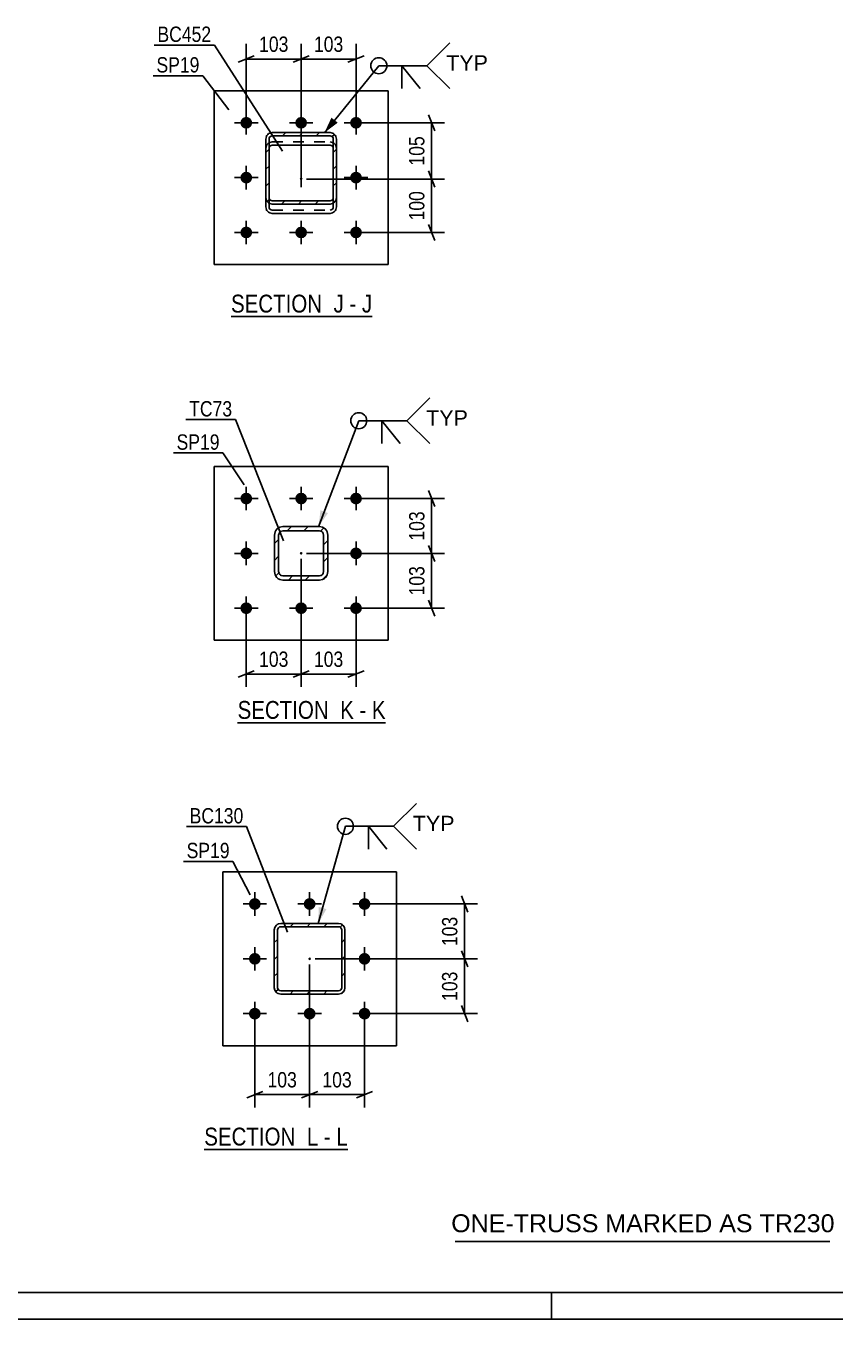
# Model space of a CAD drawing. Header units: millimetres. Extents: x -178 to 1011, y -683 to 158.
# Drawn here: x 492.8 to 644, y -683.1 to -441.3 of the extents above; entities that cross this region are included whole.
import ezdxf

# ---------------------------------------------------------------- set-up
doc = ezdxf.new("R2010")
doc.units = ezdxf.units.MM
doc.linetypes.add('DXK_LINE_DOT2', pattern=[3.9198, 1.9599, -1.9599])
doc.linetypes.add('DXK_LINE_DOT3', pattern=[5.9187, 2.979, -0.9799, 0.9799, -0.9799])
doc.styles.add('Arial', font='ARIAL.TTF', dxfattribs={"height": 0.2})
doc.styles.add('Arial Narrow', font='ARIALN.TTF', dxfattribs={"height": 0.2})

# ---------------------------------------------------------------- blocks, each defined once
blk = doc.blocks.new('Unknown-570387747-1163')
at = {"color": 5, "linetype": 'Continuous'}
for p, q in [((-172.96, -678.07), (1006.04, -678.07)), ((591.04, -683.07), (591.04, -678.07)), ((-177.96, -683.07), (1011.04, -683.07))]:
    blk.add_line(p, q, dxfattribs=at)
blk = doc.blocks.new('Unknown-570387747-20 - 1971')
at = {"color": 6, "linetype": 'Continuous'}
blk.add_line((531.15, -495.66), (557.52, -495.66), dxfattribs=at)
at = {"color": 0, "linetype": 'Continuous'}
blk.add_wipeout([(549.26, -494.91), (549.26, -491.41), (531.15, -491.41), (531.15, -494.91)], dxfattribs=at)
at = {"color": 7, "linetype": 'Continuous', "style": 'Arial Narrow'}
blk.add_text('SECTION ', height=3.34, dxfattribs=at).set_placement((531.15, -494.91))
at = {"color": 0, "linetype": 'Continuous'}
blk.add_wipeout([(552.22, -494.91), (552.22, -491.41), (550.31, -491.41), (550.31, -494.91)], dxfattribs=at)
at = {"color": 7, "linetype": 'Continuous', "style": 'Arial Narrow'}
blk.add_text('J', height=3.34, dxfattribs=at).set_placement((550.31, -494.91))
at = {"color": 0, "linetype": 'Continuous'}
blk.add_wipeout([(554.55, -494.91), (554.55, -491.41), (553.27, -491.41), (553.27, -494.91)], dxfattribs=at)
at = {"color": 7, "linetype": 'Continuous', "style": 'Arial Narrow'}
blk.add_text('-', height=3.34, dxfattribs=at).set_placement((553.27, -494.91))
at = {"color": 0, "linetype": 'Continuous'}
blk.add_wipeout([(557.52, -494.91), (557.52, -491.41), (555.6, -491.41), (555.6, -494.91)], dxfattribs=at)
at = {"color": 7, "linetype": 'Continuous', "style": 'Arial Narrow'}
blk.add_text('J', height=3.34, dxfattribs=at).set_placement((555.6, -494.91))
blk = doc.blocks.new('Unknown-570387747-21 - 1755')
at = {"color": 6, "linetype": 'Continuous'}
blk.add_line((532.38, -571.61), (560.03, -571.61), dxfattribs=at)
at = {"color": 0, "linetype": 'Continuous'}
blk.add_wipeout([(550.49, -570.86), (550.49, -567.36), (532.38, -567.36), (532.38, -570.86)], dxfattribs=at)
at = {"color": 7, "linetype": 'Continuous', "style": 'Arial Narrow'}
blk.add_text('SECTION ', height=3.34, dxfattribs=at).set_placement((532.38, -570.86))
at = {"color": 0, "linetype": 'Continuous'}
blk.add_wipeout([(554.1, -570.86), (554.1, -567.36), (551.54, -567.36), (551.54, -570.86)], dxfattribs=at)
blk.add_wipeout([(556.42, -570.86), (556.42, -567.36), (555.15, -567.36), (555.15, -570.86)], dxfattribs=at)
at = {"color": 7, "linetype": 'Continuous', "style": 'Arial Narrow'}
for s, p in [('K', (551.54, -570.86)), ('-', (555.15, -570.86))]:
    blk.add_text(s, height=3.34, dxfattribs=at).set_placement(p)
at = {"color": 0, "linetype": 'Continuous'}
blk.add_wipeout([(560.03, -570.86), (560.03, -567.36), (557.47, -567.36), (557.47, -570.86)], dxfattribs=at)
at = {"color": 7, "linetype": 'Continuous', "style": 'Arial Narrow'}
blk.add_text('K', height=3.34, dxfattribs=at).set_placement((557.47, -570.86))
blk = doc.blocks.new('Unknown-570387747-22 - 1404')
at = {"color": 6, "linetype": 'Continuous'}
blk.add_line((526.15, -651.37), (552.95, -651.37), dxfattribs=at)
at = {"color": 0, "linetype": 'Continuous'}
blk.add_wipeout([(544.26, -650.62), (544.26, -647.12), (526.15, -647.12), (526.15, -650.62)], dxfattribs=at)
at = {"color": 7, "linetype": 'Continuous', "style": 'Arial Narrow'}
blk.add_text('SECTION ', height=3.34, dxfattribs=at).set_placement((526.15, -650.62))
at = {"color": 0, "linetype": 'Continuous'}
blk.add_wipeout([(547.44, -650.62), (547.44, -647.12), (545.31, -647.12), (545.31, -650.62)], dxfattribs=at)
blk.add_wipeout([(549.76, -650.62), (549.76, -647.12), (548.49, -647.12), (548.49, -650.62)], dxfattribs=at)
at = {"color": 7, "linetype": 'Continuous', "style": 'Arial Narrow'}
for s, p in [('L', (545.31, -650.62)), ('-', (548.49, -650.62))]:
    blk.add_text(s, height=3.34, dxfattribs=at).set_placement(p)
at = {"color": 0, "linetype": 'Continuous'}
blk.add_wipeout([(552.95, -650.62), (552.95, -647.12), (550.81, -647.12), (550.81, -650.62)], dxfattribs=at)
at = {"color": 7, "linetype": 'Continuous', "style": 'Arial Narrow'}
blk.add_text('L', height=3.34, dxfattribs=at).set_placement((550.81, -650.62))
blk = doc.blocks.new('Bolt-570387747-1982 - 1971')
at = {"linetype": 'Continuous'}
for points in [[(534, -460.54, -1), (534, -458.34, -1)], [(544.25, -460.54, -1), (544.25, -458.34, -1)], [(554.5, -460.54, -1), (554.5, -458.34, -1)], [(534, -470.79, -1), (534, -468.59, -1)], [(554.5, -470.79, -1), (554.5, -468.59, -1)], [(534, -481.04, -1), (534, -478.84, -1)], [(544.25, -481.04, -1), (544.25, -478.84, -1)], [(554.5, -481.04, -1), (554.5, -478.84, -1)]]:
    blk.add_hatch(color=1, dxfattribs=at).paths.add_polyline_path(points)
at = {"color": 1, "linetype": 'Continuous'}
for p, q in [((534, -461.64), (534, -457.24)), ((544.25, -461.64), (544.25, -457.24)), ((554.5, -461.64), (554.5, -457.24)), ((536.2, -459.44), (531.8, -459.44)), ((546.45, -459.44), (542.05, -459.44)), ((556.7, -459.44), (552.3, -459.44)), ((534, -471.89), (534, -467.49)), ((554.5, -471.89), (554.5, -467.49)), ((536.2, -469.69), (531.8, -469.69)), ((556.7, -469.69), (552.3, -469.69)), ((534, -482.14), (534, -477.74)), ((544.25, -482.14), (544.25, -477.74)), ((554.5, -482.14), (554.5, -477.74)), ((536.2, -479.94), (531.8, -479.94)), ((546.45, -479.94), (542.05, -479.94)), ((556.7, -479.94), (552.3, -479.94))]:
    blk.add_line(p, q, dxfattribs=at)
blk = doc.blocks.new('Part-570387747-2054 - 1971')
at = {"color": 2, "linetype": 'Continuous'}
for p, q in [((560.5, -453.44), (528, -453.44)), ((528, -485.94), (528, -453.44)), ((560.5, -485.94), (560.5, -453.44)), ((560.5, -485.94), (528, -485.94))]:
    blk.add_line(p, q, dxfattribs=at)
blk = doc.blocks.new('Part-570387747-2073 - 1971')
at = {"linetype": 'Continuous'}
h = blk.add_hatch(dxfattribs=at)
h.set_pattern_fill('', scale=0.7, style=0, pattern_type=0)
h.set_pattern_definition([(45, (550.1137, -474.5353), (-1.57154, 1.57154), [])])
h.paths.add_polyline_path([(549.65, -474.63), (550.11, -474.54), (550.5, -474.27), (550.76, -473.88), (550.85, -473.41), (550.85, -462.48), (550.76, -462.02), (550.5, -461.62), (550.11, -461.36), (549.65, -461.27), (538.85, -461.27), (538.4, -461.36), (538.01, -461.62), (537.75, -462.02), (537.65, -462.48), (537.65, -473.41), (537.75, -473.88), (538.01, -474.27), (538.4, -474.54), (538.85, -474.63)])
h.paths.add_polyline_path([(538.85, -474.02), (538.62, -473.97), (538.43, -473.84), (538.3, -473.65), (538.25, -473.41), (538.25, -462.48), (538.3, -462.25), (538.43, -462.05), (538.62, -461.92), (538.85, -461.87), (549.65, -461.87), (549.88, -461.92), (550.08, -462.05), (550.21, -462.25), (550.25, -462.48), (550.25, -473.41), (550.21, -473.65), (550.08, -473.84), (549.88, -473.97), (549.65, -474.02)])
blk.add_hatch(color=30, dxfattribs=at).paths.add_polyline_path([(544.25, -470.05, -1), (544.25, -469.85, -1)])
at = {"color": 2, "linetype": 'Continuous'}
for p, q in [((538.85, -461.27), (538.4, -461.36)), ((538.85, -461.27), (549.65, -461.27)), ((550.11, -461.36), (549.65, -461.27)), ((537.75, -462.02), (537.65, -462.48)), ((537.65, -473.41), (537.65, -462.48)), ((538.25, -462.48), (538.3, -462.25)), ((538.25, -473.41), (538.25, -462.48)), ((538.3, -464), (538.25, -464.23)), ((538.3, -462.25), (538.43, -462.05)), ((538.43, -463.8), (538.3, -464)), ((538.43, -462.05), (538.62, -461.92)), ((538.62, -463.67), (538.43, -463.8)), ((538.62, -461.92), (538.85, -461.87)), ((538.85, -463.62), (538.62, -463.67)), ((538.85, -461.87), (549.65, -461.87)), ((538.85, -463.62), (549.65, -463.62)), ((549.65, -461.87), (549.88, -461.92)), ((549.88, -463.67), (549.65, -463.62)), ((549.88, -461.92), (550.08, -462.05)), ((550.08, -463.8), (549.88, -463.67)), ((550.08, -462.05), (550.21, -462.25)), ((550.21, -464), (550.08, -463.8)), ((550.21, -462.25), (550.25, -462.48)), ((550.25, -464.23), (550.21, -464)), ((550.25, -473.41), (550.25, -462.48)), ((550.85, -462.48), (550.76, -462.02)), ((550.85, -473.41), (550.85, -462.48)), ((537.65, -475.16), (537.65, -473.41)), ((537.65, -473.41), (537.75, -473.88)), ((538.3, -473.65), (538.25, -473.41)), ((538.43, -473.84), (538.3, -473.65)), ((550.21, -473.65), (550.08, -473.84)), ((550.25, -473.41), (550.21, -473.65)), ((550.76, -473.88), (550.85, -473.41)), ((550.85, -475.16), (550.85, -473.41)), ((537.75, -475.62), (537.65, -475.16)), ((538.4, -474.54), (538.85, -474.63)), ((538.62, -473.97), (538.43, -473.84)), ((538.85, -474.02), (538.62, -473.97)), ((538.85, -474.02), (549.65, -474.02)), ((538.85, -474.63), (549.65, -474.63)), ((549.88, -473.97), (549.65, -474.02)), ((549.65, -474.63), (550.11, -474.54)), ((550.08, -473.84), (549.88, -473.97)), ((550.85, -475.16), (550.76, -475.62)), ((538.85, -476.37), (538.4, -476.28)), ((538.85, -476.37), (549.65, -476.37)), ((550.11, -476.28), (549.65, -476.37))]:
    blk.add_line(p, q, dxfattribs=at)
at = {"color": 7, "linetype": 'DXK_LINE_DOT2'}
for p, q in [((537.65, -473.41), (537.65, -462.48)), ((537.65, -464.23), (537.75, -463.76)), ((538.25, -475.16), (538.25, -462.48)), ((538.4, -463.11), (538.85, -463.01)), ((538.85, -463.01), (549.65, -463.01)), ((549.65, -463.01), (550.11, -463.11)), ((550.25, -475.16), (550.25, -462.48)), ((550.76, -463.76), (550.85, -464.23)), ((550.85, -473.41), (550.85, -462.48)), ((538.25, -475.16), (538.3, -475.39)), ((538.3, -475.39), (538.43, -475.59)), ((538.43, -475.59), (538.62, -475.72)), ((538.62, -475.72), (538.85, -475.77)), ((538.85, -475.77), (549.65, -475.77)), ((549.65, -475.77), (549.88, -475.72)), ((549.88, -475.72), (550.08, -475.59)), ((550.08, -475.59), (550.21, -475.39)), ((550.21, -475.39), (550.25, -475.16))]:
    blk.add_line(p, q, dxfattribs=at)
at = {"color": 7, "linetype": 'DXK_LINE_DOT3'}
blk.add_line((544.25, -471.25), (544.25, -467.95), dxfattribs=at)
at = {"color": 30, "linetype": 'DXK_LINE_DOT3'}
blk.add_line((544.25, -471.5), (544.25, -467.95), dxfattribs=at)
at = {"color": 30, "linetype": 'Continuous'}
blk.add_circle((544.25, -469.95), 0.1, dxfattribs=at)
at = {"color": 2, "linetype": 'Continuous'}
for centre, start, end in [((538.86, -462.47), 112.8504, 157.8474), ((549.64, -462.47), 22.1526, 67.1496), ((538.86, -473.42), 202.1526, 247.1496), ((538.86, -475.17), 202.1526, 247.1496), ((549.64, -473.42), 292.8504, 337.8474), ((549.64, -475.17), 292.8504, 337.8474)]:
    blk.add_arc(centre, 1.21, start, end, dxfattribs=at)
at = {"color": 7, "linetype": 'DXK_LINE_DOT2'}
for centre, start, end in [((538.86, -464.22), 112.8504, 157.8474), ((549.64, -464.22), 22.1526, 67.1496)]:
    blk.add_arc(centre, 1.21, start, end, dxfattribs=at)
blk = doc.blocks.new('Bolt-570387747-1787 - 1755')
at = {"linetype": 'Continuous'}
for points in [[(534, -530.78, -1), (534, -528.58, -1)], [(544.25, -530.78, -1), (544.25, -528.58, -1)], [(554.5, -530.78, -1), (554.5, -528.58, -1)], [(534, -541.03, -1), (534, -538.83, -1)], [(554.5, -541.03, -1), (554.5, -538.83, -1)], [(534, -551.28, -1), (534, -549.08, -1)], [(544.25, -551.28, -1), (544.25, -549.08, -1)], [(554.5, -551.28, -1), (554.5, -549.08, -1)]]:
    blk.add_hatch(color=1, dxfattribs=at).paths.add_polyline_path(points)
at = {"color": 1, "linetype": 'Continuous'}
for p, q in [((534, -527.48), (534, -531.88)), ((544.25, -527.48), (544.25, -531.88)), ((554.5, -527.48), (554.5, -531.88)), ((536.2, -529.68), (531.8, -529.68)), ((546.45, -529.68), (542.05, -529.68)), ((556.7, -529.68), (552.3, -529.68)), ((534, -537.73), (534, -542.13)), ((554.5, -537.73), (554.5, -542.13)), ((536.2, -539.93), (531.8, -539.93)), ((556.7, -539.93), (552.3, -539.93)), ((534, -547.98), (534, -552.38)), ((544.25, -547.98), (544.25, -552.38)), ((554.5, -547.98), (554.5, -552.38)), ((536.2, -550.18), (531.8, -550.18)), ((546.45, -550.18), (542.05, -550.18)), ((556.7, -550.18), (552.3, -550.18))]:
    blk.add_line(p, q, dxfattribs=at)
blk = doc.blocks.new('Part-570387747-1863 - 1755')
at = {"linetype": 'Continuous'}
h = blk.add_hatch(dxfattribs=at)
h.set_pattern_fill('', scale=0.7, style=0, pattern_type=0)
h.set_pattern_definition([(45, (548.2672, -544.8088), (-1.57154, 1.57154), [])])
h.paths.add_polyline_path([(547.65, -544.93), (548.27, -544.81), (548.79, -544.46), (549.13, -543.94), (549.25, -543.33), (549.25, -536.53), (549.13, -535.92), (548.79, -535.4), (548.27, -535.05), (547.65, -534.93), (540.85, -534.93), (540.24, -535.05), (539.72, -535.4), (539.38, -535.92), (539.25, -536.53), (539.25, -543.33), (539.38, -543.94), (539.72, -544.46), (540.24, -544.81), (540.85, -544.93)])
h.paths.add_polyline_path([(540.85, -544.13), (540.55, -544.07), (540.29, -543.9), (540.12, -543.64), (540.05, -543.33), (540.05, -536.53), (540.12, -536.22), (540.29, -535.96), (540.55, -535.79), (540.85, -535.73), (547.65, -535.73), (547.96, -535.79), (548.22, -535.96), (548.39, -536.22), (548.45, -536.53), (548.45, -543.33), (548.39, -543.64), (548.22, -543.9), (547.96, -544.07), (547.65, -544.13)])
blk.add_hatch(color=30, dxfattribs=at).paths.add_polyline_path([(544.25, -540.03, -1), (544.25, -539.83, -1)])
at = {"color": 7, "linetype": 'DXK_LINE_DOT2'}
for p, q in [((539.25, -536.53), (539.38, -535.92)), ((539.25, -543.33), (539.25, -536.53)), ((540.12, -536.22), (540.05, -536.53)), ((540.05, -543.33), (540.05, -536.53)), ((540.24, -535.05), (540.85, -534.93)), ((540.85, -535.73), (540.55, -535.79)), ((540.85, -534.93), (547.65, -534.93)), ((540.85, -535.73), (547.65, -535.73)), ((547.65, -534.93), (548.27, -535.05)), ((547.96, -535.79), (547.65, -535.73)), ((548.45, -536.53), (548.39, -536.22)), ((548.45, -543.33), (548.45, -536.53)), ((549.13, -535.92), (549.25, -536.53)), ((549.25, -543.33), (549.25, -536.53)), ((539.38, -543.94), (539.25, -543.33)), ((540.05, -543.33), (540.12, -543.64)), ((548.39, -543.64), (548.45, -543.33)), ((549.25, -543.33), (549.13, -543.94)), ((540.85, -544.93), (540.24, -544.81)), ((540.55, -544.07), (540.85, -544.13)), ((540.85, -544.13), (547.65, -544.13)), ((540.85, -544.93), (547.65, -544.93)), ((547.65, -544.13), (547.96, -544.07)), ((548.27, -544.81), (547.65, -544.93))]:
    blk.add_line(p, q, dxfattribs=at)
at = {"color": 2, "linetype": 'Continuous'}
for p, q in [((539.38, -535.92), (539.25, -536.53)), ((539.25, -543.33), (539.25, -536.53)), ((540.05, -536.53), (540.12, -536.22)), ((540.05, -543.33), (540.05, -536.53)), ((540.85, -534.93), (540.24, -535.05)), ((540.55, -535.79), (540.85, -535.73)), ((540.85, -534.93), (547.65, -534.93)), ((540.85, -535.73), (547.65, -535.73)), ((548.27, -535.05), (547.65, -534.93)), ((547.65, -535.73), (547.96, -535.79)), ((548.39, -536.22), (548.45, -536.53)), ((548.45, -543.33), (548.45, -536.53)), ((549.25, -536.53), (549.13, -535.92)), ((549.25, -543.33), (549.25, -536.53)), ((539.25, -543.33), (539.38, -543.94)), ((540.12, -543.64), (540.05, -543.33)), ((548.45, -543.33), (548.39, -543.64)), ((549.13, -543.94), (549.25, -543.33)), ((540.24, -544.81), (540.85, -544.93)), ((540.85, -544.13), (540.55, -544.07)), ((540.85, -544.13), (547.65, -544.13)), ((540.85, -544.93), (547.65, -544.93)), ((547.96, -544.07), (547.65, -544.13)), ((547.65, -544.93), (548.27, -544.81))]:
    blk.add_line(p, q, dxfattribs=at)
at = {"color": 7, "linetype": 'DXK_LINE_DOT3'}
blk.add_line((544.25, -539.93), (544.25, -539.93), dxfattribs=at)
at = {"color": 30, "linetype": 'DXK_LINE_DOT3'}
blk.add_line((544.25, -539.93), (544.25, -539.93), dxfattribs=at)
at = {"color": 30, "linetype": 'Continuous'}
blk.add_circle((544.25, -539.93), 0.1, dxfattribs=at)
at = {"color": 7, "linetype": 'DXK_LINE_DOT2'}
for centre, radius, start, end in [((540.85, -536.53), 1.6, 112.5, 157.5), ((540.85, -536.53), 0.8, 112.5, 157.5), ((547.65, -536.53), 0.8, 22.5, 67.5), ((547.65, -536.53), 1.6, 22.5, 67.5), ((540.85, -543.33), 0.8, 202.5, 247.5), ((547.65, -543.33), 0.8, 292.5, 337.5), ((540.85, -543.33), 1.6, 202.5, 247.5), ((547.65, -543.33), 1.6, 292.5, 337.5)]:
    blk.add_arc(centre, radius, start, end, dxfattribs=at)
at = {"color": 2, "linetype": 'Continuous'}
for centre, radius, start, end in [((540.85, -536.53), 1.6, 112.5, 157.5), ((540.85, -536.53), 0.8, 112.5, 157.5), ((547.65, -536.53), 0.8, 22.5, 67.5), ((547.65, -536.53), 1.6, 22.5, 67.5), ((540.85, -543.33), 0.8, 202.5, 247.5), ((547.65, -543.33), 0.8, 292.5, 337.5), ((540.85, -543.33), 1.6, 202.5, 247.5), ((547.65, -543.33), 1.6, 292.5, 337.5)]:
    blk.add_arc(centre, radius, start, end, dxfattribs=at)
blk = doc.blocks.new('Part-570387747-1865 - 1755')
at = {"color": 2, "linetype": 'Continuous'}
for p, q in [((528, -556.18), (528, -523.68)), ((528, -523.68), (560.5, -523.68)), ((560.5, -523.68), (560.5, -556.18)), ((560.5, -556.18), (528, -556.18))]:
    blk.add_line(p, q, dxfattribs=at)
blk = doc.blocks.new('Part-570387747-1589 - 1404')
at = {"linetype": 'Continuous'}
h = blk.add_hatch(dxfattribs=at)
h.set_pattern_fill('', scale=0.7, style=0, pattern_type=0)
h.set_pattern_definition([(45, (551.698, -622.2293), (-1.57154, 1.57154), [])])
h.paths.add_polyline_path([(551.24, -622.32), (551.7, -622.23), (552.09, -621.97), (552.35, -621.58), (552.44, -621.12), (552.44, -610.32), (552.35, -609.86), (552.09, -609.47), (551.7, -609.21), (551.24, -609.12), (540.44, -609.12), (539.98, -609.21), (539.59, -609.47), (539.33, -609.86), (539.24, -610.32), (539.24, -621.12), (539.33, -621.58), (539.59, -621.97), (539.98, -622.23), (540.44, -622.32)])
h.paths.add_polyline_path([(540.44, -621.72), (540.21, -621.67), (540.01, -621.54), (539.88, -621.35), (539.84, -621.12), (539.84, -610.32), (539.88, -610.09), (540.01, -609.9), (540.21, -609.77), (540.44, -609.72), (551.24, -609.72), (551.47, -609.77), (551.66, -609.9), (551.79, -610.09), (551.84, -610.32), (551.84, -621.12), (551.79, -621.35), (551.66, -621.54), (551.47, -621.67), (551.24, -621.72)])
blk.add_hatch(color=30, dxfattribs=at).paths.add_polyline_path([(545.84, -615.82, -1), (545.84, -615.62, -1)])
at = {"color": 7, "linetype": 'DXK_LINE_DOT2'}
for p, q in [((539.98, -609.21), (540.44, -609.12)), ((540.44, -609.12), (551.24, -609.12)), ((551.24, -609.12), (551.7, -609.21)), ((539.24, -610.32), (539.33, -609.86)), ((539.24, -621.12), (539.24, -610.32)), ((539.88, -610.09), (539.84, -610.32)), ((539.84, -621.12), (539.84, -610.32)), ((540.01, -609.9), (539.88, -610.09)), ((540.21, -609.77), (540.01, -609.9)), ((540.44, -609.72), (540.21, -609.77)), ((540.44, -609.72), (551.24, -609.72)), ((551.47, -609.77), (551.24, -609.72)), ((551.66, -609.9), (551.47, -609.77)), ((551.79, -610.09), (551.66, -609.9)), ((551.84, -610.32), (551.79, -610.09)), ((551.84, -621.12), (551.84, -610.32)), ((552.35, -609.86), (552.44, -610.32)), ((552.44, -621.12), (552.44, -610.32)), ((539.33, -621.58), (539.24, -621.12)), ((539.84, -621.12), (539.88, -621.35)), ((551.79, -621.35), (551.84, -621.12)), ((552.44, -621.12), (552.35, -621.58)), ((539.88, -621.35), (540.01, -621.54)), ((540.44, -622.32), (539.98, -622.23)), ((540.01, -621.54), (540.21, -621.67)), ((540.21, -621.67), (540.44, -621.72)), ((540.44, -621.72), (551.24, -621.72)), ((540.44, -622.32), (551.24, -622.32)), ((551.24, -621.72), (551.47, -621.67)), ((551.7, -622.23), (551.24, -622.32)), ((551.47, -621.67), (551.66, -621.54)), ((551.66, -621.54), (551.79, -621.35))]:
    blk.add_line(p, q, dxfattribs=at)
at = {"color": 2, "linetype": 'Continuous'}
for p, q in [((540.44, -609.12), (539.98, -609.21)), ((540.44, -609.12), (551.24, -609.12)), ((551.7, -609.21), (551.24, -609.12)), ((539.33, -609.86), (539.24, -610.32)), ((539.24, -621.12), (539.24, -610.32)), ((539.84, -610.32), (539.88, -610.09)), ((539.84, -621.12), (539.84, -610.32)), ((539.88, -610.09), (540.01, -609.9)), ((540.01, -609.9), (540.21, -609.77)), ((540.21, -609.77), (540.44, -609.72)), ((540.44, -609.72), (551.24, -609.72)), ((551.24, -609.72), (551.47, -609.77)), ((551.47, -609.77), (551.66, -609.9)), ((551.66, -609.9), (551.79, -610.09)), ((551.79, -610.09), (551.84, -610.32)), ((551.84, -621.12), (551.84, -610.32)), ((552.44, -610.32), (552.35, -609.86)), ((552.44, -621.12), (552.44, -610.32)), ((539.24, -621.12), (539.33, -621.58)), ((539.88, -621.35), (539.84, -621.12)), ((551.84, -621.12), (551.79, -621.35)), ((552.35, -621.58), (552.44, -621.12)), ((540.01, -621.54), (539.88, -621.35)), ((539.98, -622.23), (540.44, -622.32)), ((540.21, -621.67), (540.01, -621.54)), ((540.44, -621.72), (540.21, -621.67)), ((540.44, -621.72), (551.24, -621.72)), ((540.44, -622.32), (551.24, -622.32)), ((551.47, -621.67), (551.24, -621.72)), ((551.24, -622.32), (551.7, -622.23)), ((551.66, -621.54), (551.47, -621.67)), ((551.79, -621.35), (551.66, -621.54))]:
    blk.add_line(p, q, dxfattribs=at)
at = {"color": 7, "linetype": 'DXK_LINE_DOT3'}
blk.add_line((545.84, -615.72), (545.84, -615.72), dxfattribs=at)
at = {"color": 30, "linetype": 'DXK_LINE_DOT3'}
blk.add_line((545.84, -615.72), (545.84, -615.72), dxfattribs=at)
at = {"color": 30, "linetype": 'Continuous'}
blk.add_circle((545.84, -615.72), 0.1, dxfattribs=at)
at = {"color": 7, "linetype": 'DXK_LINE_DOT2'}
for centre, start, end in [((540.44, -610.32), 112.5, 157.5), ((551.24, -610.32), 22.5, 67.5), ((540.44, -621.12), 202.5, 247.5), ((551.24, -621.12), 292.5, 337.5)]:
    blk.add_arc(centre, 1.2, start, end, dxfattribs=at)
at = {"color": 2, "linetype": 'Continuous'}
for centre, start, end in [((540.44, -610.32), 112.5, 157.5), ((551.24, -610.32), 22.5, 67.5), ((540.44, -621.12), 202.5, 247.5), ((551.24, -621.12), 292.5, 337.5)]:
    blk.add_arc(centre, 1.2, start, end, dxfattribs=at)
blk = doc.blocks.new('Bolt-570387747-1492 - 1404')
at = {"linetype": 'Continuous'}
for points in [[(535.59, -606.57, -1), (535.59, -604.37, -1)], [(545.84, -606.57, -1), (545.84, -604.37, -1)], [(556.09, -606.57, -1), (556.09, -604.37, -1)], [(535.59, -616.82, -1), (535.59, -614.62, -1)], [(556.09, -616.82, -1), (556.09, -614.62, -1)], [(535.59, -627.07, -1), (535.59, -624.87, -1)], [(545.84, -627.07, -1), (545.84, -624.87, -1)], [(556.09, -627.07, -1), (556.09, -624.87, -1)]]:
    blk.add_hatch(color=1, dxfattribs=at).paths.add_polyline_path(points)
at = {"color": 1, "linetype": 'Continuous'}
for p, q in [((535.59, -603.27), (535.59, -607.67)), ((545.84, -603.27), (545.84, -607.67)), ((556.09, -603.27), (556.09, -607.67)), ((537.79, -605.47), (533.39, -605.47)), ((548.04, -605.47), (543.64, -605.47)), ((558.29, -605.47), (553.89, -605.47)), ((535.59, -613.52), (535.59, -617.92)), ((556.09, -613.52), (556.09, -617.92)), ((537.79, -615.72), (533.39, -615.72)), ((558.29, -615.72), (553.89, -615.72)), ((537.79, -625.97), (533.39, -625.97)), ((535.59, -623.77), (535.59, -628.17)), ((548.04, -625.97), (543.64, -625.97)), ((545.84, -623.77), (545.84, -628.17)), ((558.29, -625.97), (553.89, -625.97)), ((556.09, -623.77), (556.09, -628.17))]:
    blk.add_line(p, q, dxfattribs=at)
blk = doc.blocks.new('Part-570387747-1572 - 1404')
at = {"color": 2, "linetype": 'Continuous'}
for p, q in [((529.59, -599.47), (529.59, -631.97)), ((562.09, -599.47), (529.59, -599.47)), ((562.09, -599.47), (562.09, -631.97)), ((562.09, -631.97), (529.59, -631.97))]:
    blk.add_line(p, q, dxfattribs=at)
at = {"color": 7, "linetype": 'DXK_LINE_DOT2'}
for p, q in [((562.09, -599.47), (529.59, -599.47)), ((529.59, -631.97), (562.09, -631.97))]:
    blk.add_line(p, q, dxfattribs=at)
blk = doc.blocks.new('StraightDimension-570387747-2201 - 1971')
at = {"color": 7, "linetype": 'Continuous'}
for p, q in [((544.25, -468.95), (544.25, -444.68)), ((554.5, -458.44), (554.5, -444.68)), ((542.75, -448.13), (545.75, -446.93)), ((556, -446.93), (553, -448.13)), ((544.25, -447.53), (554.5, -447.53))]:
    blk.add_line(p, q, dxfattribs=at)
at = {"color": 0}
blk.add_wipeout([(552.72, -446.78), (552.72, -442.58), (546.04, -442.58), (546.04, -446.78)], dxfattribs=at)
at = {"color": 3, "style": 'Arial Narrow'}
blk.add_text('103', height=2.863, dxfattribs=at).set_placement((546.64, -446.18))
blk = doc.blocks.new('StraightDimension-570387747-2193 - 1971')
at = {"color": 7, "linetype": 'Continuous'}
for p, q in [((534, -458.44), (534, -444.68)), ((544.25, -468.95), (544.25, -444.68)), ((532.5, -448.13), (535.5, -446.93)), ((545.75, -446.93), (542.75, -448.13)), ((534, -447.53), (544.25, -447.53))]:
    blk.add_line(p, q, dxfattribs=at)
at = {"color": 0}
blk.add_wipeout([(542.47, -446.78), (542.47, -442.58), (535.79, -442.58), (535.79, -446.78)], dxfattribs=at)
at = {"color": 3, "style": 'Arial Narrow'}
blk.add_text('103', height=2.863, dxfattribs=at).set_placement((536.39, -446.18))
blk = doc.blocks.new('StraightDimension-570387747-18533 - 1971')
at = {"color": 7, "linetype": 'Continuous'}
for p, q in [((568.02, -457.94), (569.22, -460.94)), ((555.5, -459.44), (571.02, -459.44)), ((568.62, -469.95), (568.62, -459.44)), ((569.22, -471.45), (568.02, -468.45)), ((545.25, -469.95), (571.02, -469.95))]:
    blk.add_line(p, q, dxfattribs=at)
at = {"color": 0}
blk.add_wipeout([(567.87, -461.35), (563.67, -461.35), (563.67, -468.04), (567.87, -468.04)], dxfattribs=at)
at = {"color": 3, "style": 'Arial Narrow'}
blk.add_text('105', height=2.863, rotation=90.0002, dxfattribs=at).set_placement((567.27, -467.44))
blk = doc.blocks.new('StraightDimension-570387747-18534 - 1971')
at = {"color": 7, "linetype": 'Continuous'}
for p, q in [((568.02, -468.45), (569.22, -471.45)), ((545.25, -469.95), (571.02, -469.95)), ((568.62, -479.94), (568.62, -469.95)), ((569.22, -481.44), (568.02, -478.44)), ((555.5, -479.94), (571.02, -479.94))]:
    blk.add_line(p, q, dxfattribs=at)
at = {"color": 0}
blk.add_wipeout([(567.87, -471.6), (563.67, -471.6), (563.67, -478.29), (567.87, -478.29)], dxfattribs=at)
at = {"color": 3, "style": 'Arial Narrow'}
blk.add_text('100', height=2.863, rotation=90.0002, dxfattribs=at).set_placement((567.27, -477.69))
blk = doc.blocks.new('StraightDimension-570387747-1921 - 1755')
at = {"color": 7, "linetype": 'Continuous'}
for p, q in [((544.25, -540.93), (544.25, -564.89)), ((534, -551.18), (534, -564.89)), ((532.5, -563.09), (535.5, -561.89)), ((534, -562.49), (544.25, -562.49)), ((545.75, -561.89), (542.75, -563.09))]:
    blk.add_line(p, q, dxfattribs=at)
at = {"color": 0}
blk.add_wipeout([(542.47, -561.74), (542.47, -557.54), (535.79, -557.54), (535.79, -561.74)], dxfattribs=at)
at = {"color": 3, "style": 'Arial Narrow'}
blk.add_text('103', height=2.863, dxfattribs=at).set_placement((536.39, -561.14))
blk = doc.blocks.new('StraightDimension-570387747-1931 - 1755')
at = {"color": 7, "linetype": 'Continuous'}
for p, q in [((544.25, -540.93), (544.25, -564.89)), ((554.5, -551.18), (554.5, -564.89)), ((542.75, -563.09), (545.75, -561.89)), ((544.25, -562.49), (554.5, -562.49)), ((556, -561.89), (553, -563.09))]:
    blk.add_line(p, q, dxfattribs=at)
at = {"color": 0}
blk.add_wipeout([(552.72, -561.74), (552.72, -557.54), (546.04, -557.54), (546.04, -561.74)], dxfattribs=at)
at = {"color": 3, "style": 'Arial Narrow'}
blk.add_text('103', height=2.863, dxfattribs=at).set_placement((546.64, -561.14))
blk = doc.blocks.new('StraightDimension-570387747-1942 - 1755')
at = {"color": 7, "linetype": 'Continuous'}
for p, q in [((568.03, -528.18), (569.23, -531.18)), ((555.5, -529.68), (571.03, -529.68)), ((568.63, -539.93), (568.63, -529.68)), ((569.23, -541.43), (568.03, -538.43)), ((545.25, -539.93), (571.03, -539.93))]:
    blk.add_line(p, q, dxfattribs=at)
at = {"color": 0}
blk.add_wipeout([(567.88, -531.46), (563.68, -531.46), (563.68, -538.15), (567.88, -538.15)], dxfattribs=at)
at = {"color": 3, "style": 'Arial Narrow'}
blk.add_text('103', height=2.863, rotation=90.0002, dxfattribs=at).set_placement((567.28, -537.55))
blk = doc.blocks.new('StraightDimension-570387747-1952 - 1755')
at = {"color": 7, "linetype": 'Continuous'}
for p, q in [((568.03, -538.43), (569.23, -541.43)), ((545.25, -539.93), (571.03, -539.93)), ((568.63, -550.18), (568.63, -539.93)), ((569.23, -551.68), (568.03, -548.68)), ((555.5, -550.18), (571.03, -550.18))]:
    blk.add_line(p, q, dxfattribs=at)
at = {"color": 0}
blk.add_wipeout([(567.88, -541.71), (563.68, -541.71), (563.68, -548.4), (567.88, -548.4)], dxfattribs=at)
at = {"color": 3, "style": 'Arial Narrow'}
blk.add_text('103', height=2.863, rotation=90.0002, dxfattribs=at).set_placement((567.28, -547.8))
blk = doc.blocks.new('StraightDimension-570387747-1645 - 1404')
at = {"color": 7, "linetype": 'Continuous'}
for p, q in [((545.84, -616.8), (545.84, -643.51)), ((535.59, -626.97), (535.59, -643.51)), ((534.09, -641.71), (537.09, -640.51)), ((547.34, -640.51), (544.34, -641.71)), ((535.59, -641.11), (545.84, -641.11))]:
    blk.add_line(p, q, dxfattribs=at)
at = {"color": 0}
blk.add_wipeout([(544.06, -640.36), (544.06, -636.16), (537.37, -636.16), (537.37, -640.36)], dxfattribs=at)
at = {"color": 3, "style": 'Arial Narrow'}
blk.add_text('103', height=2.863, dxfattribs=at).set_placement((537.97, -639.76))
blk = doc.blocks.new('StraightDimension-570387747-1658 - 1404')
at = {"color": 7, "linetype": 'Continuous'}
for p, q in [((545.84, -616.8), (545.84, -643.51)), ((556.09, -626.97), (556.09, -643.51)), ((544.34, -641.71), (547.34, -640.51)), ((557.59, -640.51), (554.59, -641.71)), ((545.84, -641.11), (556.09, -641.11))]:
    blk.add_line(p, q, dxfattribs=at)
at = {"color": 0}
blk.add_wipeout([(554.31, -640.36), (554.31, -636.16), (547.62, -636.16), (547.62, -640.36)], dxfattribs=at)
at = {"color": 3, "style": 'Arial Narrow'}
blk.add_text('103', height=2.863, dxfattribs=at).set_placement((548.22, -639.76))
blk = doc.blocks.new('StraightDimension-570387747-18651 - 1404')
at = {"color": 7, "linetype": 'Continuous'}
for p, q in [((574.18, -603.97), (575.38, -606.97)), ((557.09, -605.47), (577.18, -605.47)), ((574.78, -615.72), (574.78, -605.47)), ((546.84, -615.72), (577.18, -615.72)), ((575.38, -617.22), (574.18, -614.22))]:
    blk.add_line(p, q, dxfattribs=at)
at = {"color": 0}
blk.add_wipeout([(574.03, -607.25), (569.83, -607.25), (569.83, -613.94), (574.03, -613.94)], dxfattribs=at)
at = {"color": 3, "style": 'Arial Narrow'}
blk.add_text('103', height=2.863, rotation=90.0002, dxfattribs=at).set_placement((573.43, -613.34))
blk = doc.blocks.new('StraightDimension-570387747-18652 - 1404')
at = {"color": 7, "linetype": 'Continuous'}
for p, q in [((546.84, -615.72), (577.18, -615.72)), ((574.18, -614.22), (575.38, -617.22)), ((574.78, -625.97), (574.78, -615.72)), ((557.09, -625.97), (577.18, -625.97)), ((575.38, -627.47), (574.18, -624.47))]:
    blk.add_line(p, q, dxfattribs=at)
at = {"color": 0}
blk.add_wipeout([(574.03, -617.5), (569.83, -617.5), (569.83, -624.19), (574.03, -624.19)], dxfattribs=at)
at = {"color": 3, "style": 'Arial Narrow'}
blk.add_text('103', height=2.863, rotation=90.0002, dxfattribs=at).set_placement((573.43, -623.59))
blk = doc.blocks.new('Unknown-570387747-21516')
at = {"color": 7, "linetype": 'Continuous'}
blk.add_line((573.04, -668.57), (643.04, -668.57), dxfattribs=at)
at = {"color": 7, "style": 'Arial'}
blk.add_text('ONE-TRUSS MARKED AS TR230', height=3.3428, dxfattribs=at).set_placement((572.29, -666.82))
blk = doc.blocks.new('WeldMark-570387747-2210 - 1971')
at = {"linetype": 'Continuous'}
blk.add_hatch(color=30, dxfattribs=at).paths.add_polyline_path([(551.08, -459.43), (548.61, -461.29), (549.91, -458.48)])
at = {"color": 30, "linetype": 'Continuous'}
for p, q in [((548.61, -461.29), (558.76, -448.77)), ((558.76, -448.77), (567.76, -448.77))]:
    blk.add_line(p, q, dxfattribs=at)
at = {"color": 3, "linetype": 'Continuous'}
for q in [(566.48, -453.06), (563.05, -453.06)]:
    blk.add_line((563.05, -448.77), q, dxfattribs=at)
for start, end in [(90, 270), (270, 90)]:
    blk.add_arc((558.76, -448.77), 1.5, start, end, dxfattribs=at)
at = {"color": 0, "linetype": 'Continuous'}
blk.add_wipeout([(579.14, -449.67), (579.14, -446.67), (571.36, -446.67), (571.36, -449.67)], dxfattribs=at)
blk.add_wipeout([(579.14, -449.67), (579.14, -446.67), (571.36, -446.67), (571.36, -449.67)], dxfattribs=at)
at = {"color": 3, "linetype": 'Continuous'}
for q in [(572.05, -444.49), (572.05, -453.06)]:
    blk.add_line((567.76, -448.77), q, dxfattribs=at)
at = {"color": 3, "linetype": 'Continuous', "style": 'Arial'}
blk.add_text('TYP', height=2.865, dxfattribs=at).set_placement((571.36, -449.67))
blk = doc.blocks.new('Mark-570387747-2050 - 1971')
at = {"color": 0}
blk.add_wipeout([(525.26, -450.04), (525.26, -447.04), (517.22, -447.04), (517.22, -450.04)], dxfattribs=at)
blk.add_wipeout([(525.26, -450.04), (525.26, -447.04), (517.22, -447.04), (517.22, -450.04)], dxfattribs=at)
at = {"color": 30, "linetype": 'Continuous'}
for p in [(516.62, -450.64), (530.76, -457.01)]:
    blk.add_line(p, (525.86, -450.64), dxfattribs=at)
at = {"color": 3, "style": 'Arial Narrow'}
blk.add_text('SP19', height=2.863, dxfattribs=at).set_placement((517.22, -450.04))
blk = doc.blocks.new('Mark-570387747-18549 - 1971')
at = {"color": 0}
blk.add_wipeout([(527.45, -444.32), (527.45, -441.32), (517.4, -441.32), (517.4, -444.32)], dxfattribs=at)
blk.add_wipeout([(527.45, -444.32), (527.45, -441.32), (517.4, -441.32), (517.4, -444.32)], dxfattribs=at)
at = {"color": 30, "linetype": 'Continuous'}
for p in [(516.8, -444.92), (540.76, -464.77)]:
    blk.add_line(p, (528.05, -444.92), dxfattribs=at)
at = {"color": 3, "style": 'Arial Narrow'}
blk.add_text('BC452', height=2.863, dxfattribs=at).set_placement((517.4, -444.32))
blk = doc.blocks.new('Mark-570387747-1859 - 1755')
at = {"color": 0}
blk.add_wipeout([(531.36, -514.33), (531.36, -511.33), (523.33, -511.33), (523.33, -514.33)], dxfattribs=at)
blk.add_wipeout([(531.36, -514.33), (531.36, -511.33), (523.33, -511.33), (523.33, -514.33)], dxfattribs=at)
at = {"color": 30, "linetype": 'Continuous'}
for p in [(522.73, -514.93), (540.96, -537.58)]:
    blk.add_line(p, (531.96, -514.93), dxfattribs=at)
at = {"color": 3, "style": 'Arial Narrow'}
blk.add_text('TC73', height=2.863, dxfattribs=at).set_placement((523.33, -514.33))
blk = doc.blocks.new('WeldMark-570387747-1962 - 1755')
at = {"linetype": 'Continuous'}
blk.add_hatch(color=30, dxfattribs=at).paths.add_polyline_path([(549.26, -532.4), (547.5, -534.94), (547.86, -531.87)])
at = {"color": 30, "linetype": 'Continuous'}
for p, q in [((547.5, -534.94), (555.02, -515.13)), ((555.02, -515.13), (564.02, -515.13))]:
    blk.add_line(p, q, dxfattribs=at)
at = {"color": 3, "linetype": 'Continuous'}
for q in [(562.73, -519.41), (559.3, -519.41)]:
    blk.add_line((559.3, -515.13), q, dxfattribs=at)
for start, end in [(90, 270), (270, 90)]:
    blk.add_arc((555.02, -515.13), 1.5, start, end, dxfattribs=at)
at = {"color": 0, "linetype": 'Continuous'}
blk.add_wipeout([(575.39, -516.03), (575.39, -513.03), (567.62, -513.03), (567.62, -516.03)], dxfattribs=at)
blk.add_wipeout([(575.39, -516.03), (575.39, -513.03), (567.62, -513.03), (567.62, -516.03)], dxfattribs=at)
at = {"color": 3, "linetype": 'Continuous'}
for q in [(568.3, -510.84), (568.3, -519.41)]:
    blk.add_line((564.02, -515.13), q, dxfattribs=at)
at = {"color": 3, "linetype": 'Continuous', "style": 'Arial'}
blk.add_text('TYP', height=2.865, dxfattribs=at).set_placement((567.62, -516.03))
blk = doc.blocks.new('Mark-570387747-18616 - 1755')
at = {"color": 0}
blk.add_wipeout([(529.02, -520.55), (529.02, -517.55), (520.98, -517.55), (520.98, -520.55)], dxfattribs=at)
blk.add_wipeout([(529.02, -520.55), (529.02, -517.55), (520.98, -517.55), (520.98, -520.55)], dxfattribs=at)
at = {"color": 30, "linetype": 'Continuous'}
for p in [(520.38, -521.15), (533.63, -527.12)]:
    blk.add_line(p, (529.62, -521.15), dxfattribs=at)
at = {"color": 3, "style": 'Arial Narrow'}
blk.add_text('SP19', height=2.863, dxfattribs=at).set_placement((520.98, -520.55))
blk = doc.blocks.new('WeldMark-570387747-1669 - 1404')
at = {"linetype": 'Continuous'}
blk.add_hatch(color=30, dxfattribs=at).paths.add_polyline_path([(548.98, -606.43), (547.45, -609.12), (547.53, -606.03)])
at = {"color": 30, "linetype": 'Continuous'}
for p, q in [((547.45, -609.12), (552.52, -590.95)), ((552.52, -590.95), (561.52, -590.95))]:
    blk.add_line(p, q, dxfattribs=at)
at = {"color": 3, "linetype": 'Continuous'}
for q in [(560.24, -595.24), (556.81, -595.24)]:
    blk.add_line((556.81, -590.95), q, dxfattribs=at)
for start, end in [(90, 270), (270, 90)]:
    blk.add_arc((552.52, -590.95), 1.5, start, end, dxfattribs=at)
at = {"color": 0, "linetype": 'Continuous'}
blk.add_wipeout([(572.9, -591.85), (572.9, -588.85), (565.12, -588.85), (565.12, -591.85)], dxfattribs=at)
blk.add_wipeout([(572.9, -591.85), (572.9, -588.85), (565.12, -588.85), (565.12, -591.85)], dxfattribs=at)
at = {"color": 3, "linetype": 'Continuous'}
for q in [(565.81, -586.67), (565.81, -595.24)]:
    blk.add_line((561.52, -590.95), q, dxfattribs=at)
at = {"color": 3, "linetype": 'Continuous', "style": 'Arial'}
blk.add_text('TYP', height=2.865, dxfattribs=at).set_placement((565.12, -591.85))
blk = doc.blocks.new('Mark-570387747-1567 - 1404')
at = {"color": 0}
blk.add_wipeout([(530.9, -596.9), (530.9, -593.9), (522.86, -593.9), (522.86, -596.9)], dxfattribs=at)
blk.add_wipeout([(530.9, -596.9), (530.9, -593.9), (522.86, -593.9), (522.86, -596.9)], dxfattribs=at)
at = {"color": 30, "linetype": 'Continuous'}
for p in [(522.26, -597.5), (534.71, -603.76)]:
    blk.add_line(p, (531.5, -597.5), dxfattribs=at)
at = {"color": 3, "style": 'Arial Narrow'}
blk.add_text('SP19', height=2.863, dxfattribs=at).set_placement((522.86, -596.9))
blk = doc.blocks.new('Mark-570387747-1585 - 1404')
at = {"color": 0}
blk.add_wipeout([(533.47, -590.41), (533.47, -587.41), (523.42, -587.41), (523.42, -590.41)], dxfattribs=at)
blk.add_wipeout([(533.47, -590.41), (533.47, -587.41), (523.42, -587.41), (523.42, -590.41)], dxfattribs=at)
at = {"color": 30, "linetype": 'Continuous'}
for p in [(522.82, -591.01), (541.73, -610.71)]:
    blk.add_line(p, (534.07, -591.01), dxfattribs=at)
at = {"color": 3, "style": 'Arial Narrow'}
blk.add_text('BC130', height=2.863, dxfattribs=at).set_placement((523.42, -590.41))

msp = doc.modelspace()

# ---------------------------------------------------------------- block references
for name in ['Unknown-570387747-1163', 'Part-570387747-2054 - 1971', 'Bolt-570387747-1982 - 1971', 'Part-570387747-2073 - 1971', 'Part-570387747-1865 - 1755', 'Bolt-570387747-1787 - 1755', 'Part-570387747-1863 - 1755', 'Part-570387747-1572 - 1404', 'Bolt-570387747-1492 - 1404', 'Part-570387747-1589 - 1404', 'Unknown-570387747-21516']:
    msp.add_blockref(name, (0, 0))

# ---------------------------------------------------------------- next in the draw order: block references
for name in ['StraightDimension-570387747-2201 - 1971', 'Mark-570387747-2050 - 1971', 'Unknown-570387747-20 - 1971', 'Mark-570387747-1859 - 1755', 'StraightDimension-570387747-1921 - 1755', 'Unknown-570387747-21 - 1755', 'Mark-570387747-1567 - 1404', 'StraightDimension-570387747-1645 - 1404', 'Unknown-570387747-22 - 1404']:
    msp.add_blockref(name, (0, 0))

# ---------------------------------------------------------------- next in the draw order: block references
for name in ['StraightDimension-570387747-2193 - 1971', 'Mark-570387747-18616 - 1755', 'StraightDimension-570387747-1931 - 1755', 'Mark-570387747-1585 - 1404', 'StraightDimension-570387747-1658 - 1404']:
    msp.add_blockref(name, (0, 0))

# ---------------------------------------------------------------- next in the draw order: block references
for name in ['Mark-570387747-18549 - 1971', 'StraightDimension-570387747-18533 - 1971', 'StraightDimension-570387747-1942 - 1755', 'StraightDimension-570387747-18651 - 1404']:
    msp.add_blockref(name, (0, 0))

# ---------------------------------------------------------------- next in the draw order: block references
for name in ['WeldMark-570387747-2210 - 1971', 'StraightDimension-570387747-18534 - 1971', 'WeldMark-570387747-1962 - 1755', 'StraightDimension-570387747-1952 - 1755', 'WeldMark-570387747-1669 - 1404', 'StraightDimension-570387747-18652 - 1404']:
    msp.add_blockref(name, (0, 0))

doc.saveas('drawing.dxf')
